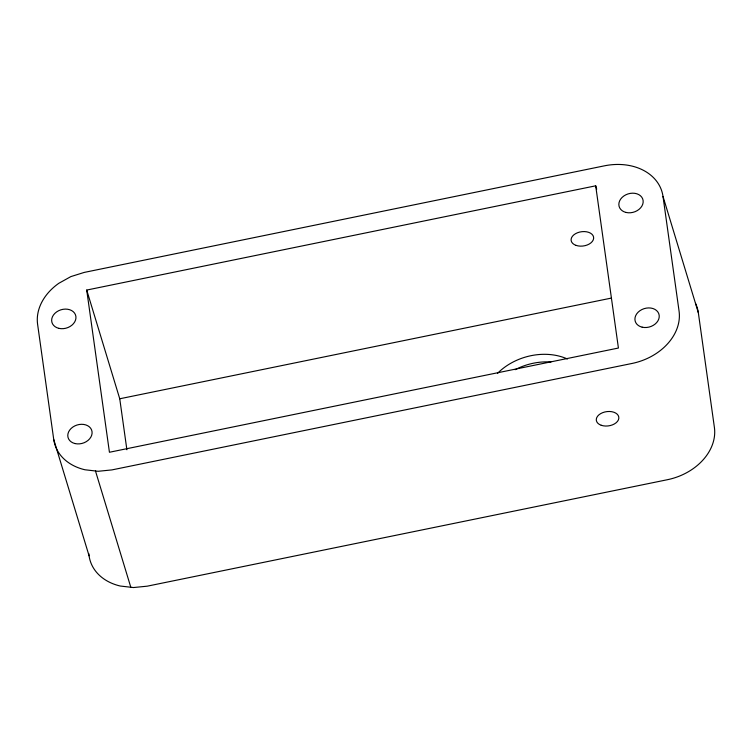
<?xml version="1.0" encoding="UTF-8"?>
<svg xmlns="http://www.w3.org/2000/svg" width="752" height="752" viewBox="0 0 752 752"><rect width="100%" height="100%" fill="white"/><g stroke="black" fill="none" stroke-linecap="round" stroke-linejoin="round"><path stroke-width="1.13" d="M595.697 185.819L618.417 348.035L109.435 452.262L86.715 290.065L595.697 185.819L596.721 189.184M86.715 290.065L119.747 398.776L611.489 298.065M663.01 196.469L698.335 312.729L714.4 427.456A54.041 41.642 -16.9 0 1 667.419 479.71L147.232 586.175L133.471 587.547L120.254 586.024A53.655 41.341 -16.9 0 1 89.065 555.766L53.74 439.497L37.6 324.291A53.655 41.341 -16.9 0 1 58.816 283.297L70.876 276.595L84.243 272.412L604.411 165.835A54.041 41.642 -16.9 0 1 663.01 196.469L679.075 311.196A54.041 41.642 -16.9 0 1 632.094 363.442L111.907 469.906L98.155 471.288L84.938 469.765A53.655 41.341 -16.9 0 1 53.74 439.497M95.476 470.978L130.801 587.237M119.747 398.776L126.891 449.752M88.736 553.463L89.065 555.766M695.515 303.347A54.041 41.642 -16.9 0 1 698.335 312.729M515.148 369.693A53.655 41.341 -16.9 0 1 550.943 361.994M497.457 373.415A53.655 41.341 -16.9 0 1 567.412 358.995M58.91 328.361A12.38 9.541 -16.9 0 0 75.896 316.423A12.38 9.541 -16.9 0 0 56.607 311.92A12.38 9.541 -16.9 0 0 58.91 328.361M642.189 327.186A12.38 9.541 -16.9 0 0 659.175 315.248A12.38 9.541 -16.9 0 0 639.886 310.736A12.38 9.541 -16.9 0 0 642.189 327.186M75.05 443.567A12.38 9.541 -16.9 0 0 92.035 431.639A12.38 9.541 -16.9 0 0 72.737 427.127A12.38 9.541 -16.9 0 0 75.05 443.567M601.215 425.265A11.346 7.182 -8 0 0 618.821 418.366A11.346 7.182 -8 0 0 602.672 412.66A11.346 7.182 -8 0 0 601.215 425.265M626.115 212.459A12.38 9.541 -16.9 0 0 643.11 200.521A12.38 9.541 -16.9 0 0 623.812 196.009A12.38 9.541 -16.9 0 0 626.115 212.459M576.023 245.368A11.346 7.182 -8 0 0 593.629 238.459A11.346 7.182 -8 0 0 577.47 232.763A11.346 7.182 -8 0 0 576.023 245.368"/></g></svg>
